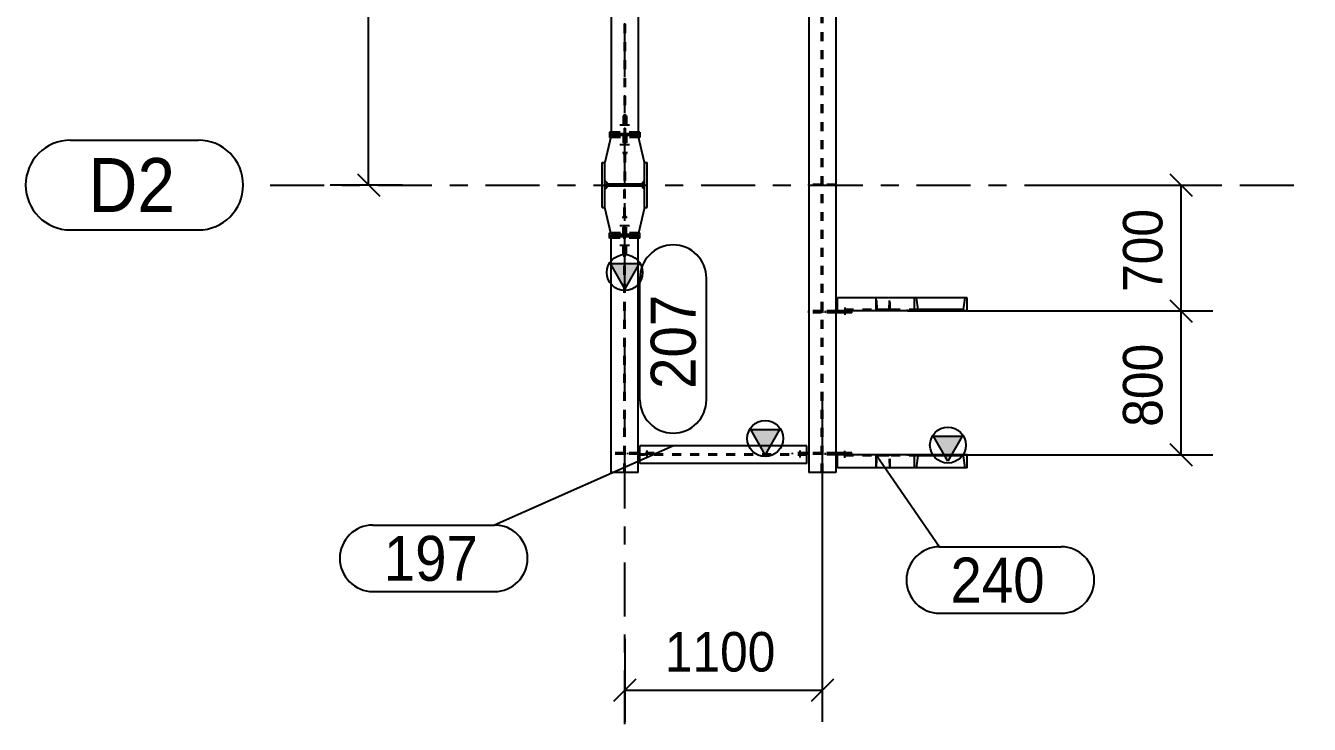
# Model space of a CAD drawing. Header units: millimetres. Extents: x 0 to 594, y 0 to 420.
# Drawn here: x 37 to 108.5, y 54.2 to 93 of the extents above; entities that cross this region are included whole.
import ezdxf

# ---------------------------------------------------------------- set-up
doc = ezdxf.new("R2010")
doc.units = ezdxf.units.MM
doc.header["$MEASUREMENT"] = 0
for name, pattern in [('XKITLINE00', [0]), ('XKITLINE02', [4, 2, -2]), ('XKITLINE03', [6, 3, -1, 1, -1]), ('XKITLINE04', [3, 0.5, -0.5, 0.5, -0.5, 0.5, -0.5])]:
    doc.linetypes.add(name, pattern=pattern)
for name, color, linetype in [('dimension', 7, 'Continuous'), ('grid', 7, 'Continuous'), ('mark', 7, 'Continuous'), ('part1', 7, 'Continuous')]:
    doc.layers.add(name, color=color, linetype=linetype)
doc.styles.add('STYLE_1', font='ARIAL.TTF', dxfattribs={"height": 0.2})

# ---------------------------------------------------------------- blocks, each defined once
blk = doc.blocks.new('*D1387')
at = {"layer": 'part1', "color": 0, "linetype": 'XKITLINE00'}
blk.add_line((109.072, 1208.125), (109.072, 1208.525), dxfattribs=at)
blk.add_line((109.072, 1208.125), (109.072, 1208.525), dxfattribs=at)
blk = doc.blocks.new('*D1388')
at = {"layer": 'part1', "color": 2, "linetype": 'XKITLINE04'}
for p, q in [((108.574, 1216.31), (107.854, 1216.31)), ((107.854, 1216.21), (107.854, 1216.31)), ((108.572, 1216.21), (107.854, 1216.21)), ((108.004, 1216.21), (108.004, 1216.31)), ((108.572, 1216.21), (108.572, 1216.31)), ((108.572, 1216.21), (108.572, 1216.31)), ((108.572, 1216.21), (108.572, 1216.31)), ((108.572, 1216.21), (108.574, 1216.21)), ((109.472, 1216.31), (108.574, 1216.31)), ((108.574, 1216.21), (108.581, 1216.21)), ((108.622, 1216.21), (108.581, 1216.21)), ((108.622, 1216.21), (108.622, 1216.31)), ((109.472, 1216.21), (109.472, 1216.31))]:
    blk.add_line(p, q, dxfattribs=at)
at = {"layer": 'part1', "color": 0, "linetype": 'XKITLINE00'}
for p, q in [((108.574, 1216.31), (108.572, 1216.31)), ((109.472, 1216.21), (108.572, 1216.21)), ((108.574, 1216.31), (108.581, 1216.31)), ((108.672, 1216.31), (108.581, 1216.31)), ((108.622, 1216.21), (108.622, 1216.31)), ((109.472, 1216.21), (109.472, 1216.31))]:
    blk.add_line(p, q, dxfattribs=at)
blk = doc.blocks.new('*D1389')
at = {"layer": 'part1', "color": 0, "linetype": 'XKITLINE00'}
blk.add_line((109.072, 1216.495), (109.072, 1216.095), dxfattribs=at)
blk.add_line((109.072, 1216.495), (109.072, 1216.095), dxfattribs=at)
blk = doc.blocks.new('*D1390')
at = {"layer": 'part1', "color": 0, "linetype": 'XKITLINE00'}
for p, q in [((111.572, 1216.31), (111.572, 1216.38)), ((112.572, 1216.31), (112.572, 1216.38))]:
    blk.add_line(p, q, dxfattribs=at)
blk = doc.blocks.new('*D1391')
at = {"layer": 'part1', "color": 0, "linetype": 'XKITLINE00'}
for p, q in [((113.739, 1216.31), (113.739, 1216.38)), ((114.739, 1216.31), (114.739, 1216.38))]:
    blk.add_line(p, q, dxfattribs=at)
blk = doc.blocks.new('*D1392')
at = {"layer": 'part1', "color": 0, "linetype": 'XKITLINE00'}
for p, q in [((111.572, 1208.31), (111.572, 1208.24)), ((112.572, 1208.31), (112.572, 1208.24))]:
    blk.add_line(p, q, dxfattribs=at)
blk = doc.blocks.new('*D1393')
at = {"layer": 'part1', "color": 0, "linetype": 'XKITLINE00'}
for p, q in [((113.739, 1208.31), (113.739, 1208.24)), ((114.739, 1208.31), (114.739, 1208.24))]:
    blk.add_line(p, q, dxfattribs=at)
blk = doc.blocks.new('*D1397')
at = {"layer": 'part1', "color": 0, "linetype": 'XKITLINE00'}
for p, q in [((108.572, 1256.26), (107.072, 1256.26)), ((107.072, 1256.26), (107.072, 1207.31)), ((108.572, 1256.26), (108.572, 1207.31)), ((107.822, 1253.26), (107.022, 1254.66)), ((107.022, 1254.66), (108.622, 1254.66)), ((108.622, 1254.66), (107.822, 1253.26)), ((108.572, 1207.31), (107.072, 1207.31))]:
    blk.add_line(p, q, dxfattribs=at)
at = {"layer": 'part1', "color": 2, "linetype": 'XKITLINE04'}
for p, q in [((107.789, 1207.31), (107.789, 1256.26)), ((107.854, 1207.31), (107.854, 1256.26))]:
    blk.add_line(p, q, dxfattribs=at)
at = {"layer": 'part1', "color": 0, "linetype": 'XKITLINE00'}
blk.add_circle((107.822, 1254.16), 1, dxfattribs=at)
at = {"layer": 'part1', "color": 0}
blk.add_solid([(107.022, 1254.66), (108.622, 1254.66), (107.022, 1254.66), (107.822, 1253.26)], dxfattribs=at)
blk = doc.blocks.new('*D1398')
at = {"layer": 'part1', "color": 0, "linetype": 'XKITLINE00'}
for p, q in [((97.572, 1254.34), (96.072, 1254.34)), ((96.072, 1254.34), (96.072, 1226.08)), ((96.072, 1254.25), (97.572, 1254.25)), ((97.572, 1254.34), (97.572, 1226.08)), ((96.822, 1251.34), (96.022, 1252.74)), ((96.022, 1252.74), (97.622, 1252.74)), ((97.622, 1252.74), (96.822, 1251.34)), ((96.072, 1226.17), (97.572, 1226.17)), ((96.854, 1226.08), (96.072, 1226.08)), ((96.854, 1226.08), (97.572, 1226.08))]:
    blk.add_line(p, q, dxfattribs=at)
at = {"layer": 'part1', "color": 2, "linetype": 'XKITLINE04'}
for p, q in [((96.072, 1254.26), (96.072, 1254.25)), ((96.789, 1254.26), (96.789, 1226.476)), ((96.789, 1254.26), (96.854, 1254.26)), ((96.789, 1254.24), (96.854, 1254.24)), ((96.789, 1253.94), (96.854, 1253.94)), ((96.854, 1254.26), (96.854, 1226.476)), ((97.572, 1254.25), (97.572, 1226.08)), ((96.072, 1226.48), (96.072, 1226.17)), ((96.789, 1226.48), (96.854, 1226.48)), ((96.789, 1226.476), (96.789, 1226.16)), ((96.789, 1226.18), (96.854, 1226.18)), ((96.789, 1226.16), (96.854, 1226.16)), ((96.854, 1226.476), (96.854, 1226.16))]:
    blk.add_line(p, q, dxfattribs=at)
at = {"layer": 'part1', "color": 0, "linetype": 'XKITLINE00'}
blk.add_circle((96.822, 1252.24), 1, dxfattribs=at)
at = {"layer": 'part1', "color": 0}
blk.add_solid([(96.022, 1252.74), (97.622, 1252.74), (96.022, 1252.74), (96.822, 1251.34)], dxfattribs=at)
blk = doc.blocks.new('*D1399')
at = {"layer": 'part1', "color": 2, "linetype": 'XKITLINE04'}
for p, q in [((96.729, 1227.16), (96.789, 1227.16)), ((96.729, 1227.16), (96.729, 1225.06)), ((96.789, 1227.16), (96.789, 1225.06)), ((96.729, 1225.06), (96.789, 1225.06))]:
    blk.add_line(p, q, dxfattribs=at)
blk = doc.blocks.new('*D1400')
at = {"layer": 'part1', "color": 2, "linetype": 'XKITLINE04'}
for p, q in [((96.854, 1227.16), (96.914, 1227.16)), ((96.854, 1227.16), (96.854, 1225.06)), ((96.914, 1227.16), (96.914, 1225.06)), ((96.854, 1225.06), (96.914, 1225.06))]:
    blk.add_line(p, q, dxfattribs=at)
blk = doc.blocks.new('*D1401')
at = {"layer": 'part1', "color": 0, "linetype": 'XKITLINE00'}
for p, q in [((95.972, 1226.26), (95.972, 1225.96)), ((96.072, 1226.26), (95.972, 1226.26)), ((96.048, 1225.96), (95.972, 1225.96)), ((97.672, 1226.26), (97.572, 1226.26)), ((97.672, 1225.96), (97.596, 1225.96)), ((97.672, 1226.26), (97.672, 1225.96))]:
    blk.add_line(p, q, dxfattribs=at)
at = {"layer": 'part1', "color": 2, "linetype": 'XKITLINE04'}
for p, q in [((97.596, 1225.96), (96.048, 1225.96)), ((97.572, 1226.26), (96.072, 1226.26))]:
    blk.add_line(p, q, dxfattribs=at)
blk = doc.blocks.new('*D1402')
at = {"layer": 'part1', "color": 0, "linetype": 'XKITLINE00'}
for p, q in [((96.072, 1226.06), (95.712, 1224.56)), ((97.572, 1226.06), (96.072, 1226.06)), ((97.932, 1224.56), (97.572, 1226.06)), ((95.712, 1223.555), (95.712, 1224.56)), ((97.932, 1223.555), (97.932, 1224.56)), ((95.912, 1223.355), (95.712, 1223.555)), ((97.732, 1223.355), (95.912, 1223.355)), ((97.932, 1223.555), (97.732, 1223.355))]:
    blk.add_line(p, q, dxfattribs=at)
blk = doc.blocks.new('*D1403')
at = {"layer": 'part1', "color": 2, "linetype": 'XKITLINE04'}
for p, q in [((96.792, 1226.06), (96.792, 1223.355)), ((96.792, 1226.06), (96.852, 1226.06)), ((96.852, 1226.06), (96.852, 1223.355)), ((96.792, 1225.76), (96.852, 1225.76)), ((96.792, 1223.555), (96.852, 1223.555)), ((96.792, 1223.355), (96.852, 1223.355))]:
    blk.add_line(p, q, dxfattribs=at)
blk = doc.blocks.new('*D1404')
at = {"layer": 'part1', "color": 0, "linetype": 'XKITLINE02'}
blk.add_line((96.547, 1226.66), (97.097, 1226.66), dxfattribs=at)
blk.add_line((96.547, 1226.66), (97.097, 1226.66), dxfattribs=at)
blk.add_line((96.547, 1226.66), (97.097, 1226.66), dxfattribs=at)
blk = doc.blocks.new('*D1405')
at = {"layer": 'part1', "color": 0, "linetype": 'XKITLINE02'}
blk.add_line((96.547, 1225.56), (97.097, 1225.56), dxfattribs=at)
blk.add_line((96.547, 1225.56), (97.097, 1225.56), dxfattribs=at)
blk.add_line((96.547, 1225.56), (97.097, 1225.56), dxfattribs=at)
blk = doc.blocks.new('*D1437')
at = {"layer": 'dimension', "color": 1, "linetype": 'XKITLINE00'}
for p, q in [((107.822, 1211.303), (107.822, 1193.445)), ((96.822, 1198.066), (96.822, 1193.445)), ((97.444, 1195.828), (96.199, 1194.583)), ((96.822, 1195.205), (107.822, 1195.205)), ((108.444, 1195.828), (107.199, 1194.583))]:
    blk.add_line(p, q, dxfattribs=at)
at = {"layer": 'dimension', "color": 1, "style": 'STYLE_1', "width": 0.9}
blk.add_text('1100', height=2.2, dxfattribs=at).set_placement((99.058, 1196.245))
blk = doc.blocks.new('*D1438')
at = {"layer": 'dimension', "color": 1, "linetype": 'XKITLINE00'}
for p, q in [((81.935, 1257.732), (83.179, 1256.488)), ((87.118, 1257.11), (80.417, 1257.11)), ((82.557, 1223.31), (82.557, 1257.11)), ((81.935, 1223.932), (83.179, 1222.688)), ((84.449, 1223.31), (80.417, 1223.31))]:
    blk.add_line(p, q, dxfattribs=at)
at = {"layer": 'dimension', "color": 1, "style": 'STYLE_1', "width": 0.9}
blk.add_text('3380', height=2.2, rotation=90.00021, dxfattribs=at).set_placement((81.517, 1236.947))
blk = doc.blocks.new('*D1439')
at = {"layer": 'dimension', "color": 1, "linetype": 'XKITLINE00'}
for p, q in [((127.184, 1216.932), (128.429, 1215.688)), ((112.572, 1216.31), (129.567, 1216.31)), ((127.807, 1208.31), (127.807, 1216.31)), ((127.184, 1208.932), (128.429, 1207.688)), ((113.572, 1208.31), (129.567, 1208.31))]:
    blk.add_line(p, q, dxfattribs=at)
at = {"layer": 'dimension', "color": 1, "style": 'STYLE_1', "width": 0.9}
blk.add_text('800', height=2.2, rotation=90.00021, dxfattribs=at).set_placement((126.767, 1209.862))
blk = doc.blocks.new('*D1440')
at = {"layer": 'dimension', "color": 1, "linetype": 'XKITLINE00'}
for p, q in [((127.184, 1223.932), (128.429, 1222.688)), ((121.898, 1223.31), (129.567, 1223.31)), ((127.807, 1216.31), (127.807, 1223.31)), ((127.184, 1216.932), (128.429, 1215.688)), ((112.572, 1216.31), (129.567, 1216.31))]:
    blk.add_line(p, q, dxfattribs=at)
at = {"layer": 'dimension', "color": 1, "style": 'STYLE_1', "width": 0.9}
blk.add_text('700', height=2.2, rotation=90.00021, dxfattribs=at).set_placement((126.767, 1217.362))
blk = doc.blocks.new('*D1443')
at = {"layer": 'grid', "color": 4, "linetype": 'XKITLINE00'}
for p, q in [((93.375, 1279.638), (100.269, 1279.638)), ((93.375, 1274.638), (100.269, 1274.638))]:
    blk.add_line(p, q, dxfattribs=at)
at = {"layer": 'grid', "color": 4, "linetype": 'XKITLINE03'}
blk.add_line((96.822, 1193.31), (96.822, 1273.638), dxfattribs=at)
at = {"layer": 'grid', "color": 4, "linetype": 'XKITLINE00'}
for centre, start, end in [((93.375, 1277.138), 90, -90), ((100.269, 1277.138), -90, 90)]:
    blk.add_arc(centre, 2.5, start, end, dxfattribs=at)
at = {"layer": 'grid', "color": 4, "style": 'STYLE_1', "width": 0.9}
blk.add_text('S1', height=3, dxfattribs=at).set_placement((94.375, 1275.638))
blk = doc.blocks.new('*D1444')
at = {"layer": 'grid', "color": 4, "linetype": 'XKITLINE00'}
for p, q in [((65.964, 1225.81), (73.078, 1225.81)), ((65.964, 1220.81), (73.078, 1220.81))]:
    blk.add_line(p, q, dxfattribs=at)
at = {"layer": 'grid', "color": 4, "linetype": 'XKITLINE03'}
blk.add_line((77.078, 1223.31), (134.945, 1223.31), dxfattribs=at)
at = {"layer": 'grid', "color": 4, "linetype": 'XKITLINE00'}
for centre, start, end in [((65.964, 1223.31), 90, -90), ((73.078, 1223.31), -90, 90)]:
    blk.add_arc(centre, 2.5, start, end, dxfattribs=at)
at = {"layer": 'grid', "color": 4, "style": 'STYLE_1', "width": 0.9}
blk.add_text('D2', height=3, dxfattribs=at).set_placement((66.964, 1221.81))
blk = doc.blocks.new('*D1446')
at = {"layer": 'mark', "color": 1, "linetype": 'XKITLINE00'}
for p, q in [((97.672, 1211.364), (97.672, 1218.127)), ((101.372, 1211.364), (101.372, 1218.127))]:
    blk.add_line(p, q, dxfattribs=at)
for centre, start, end in [((99.522, 1218.127), 0, 180), ((99.522, 1211.364), 180, 0)]:
    blk.add_arc(centre, 1.85, start, end, dxfattribs=at)
at = {"layer": 'mark', "color": 1, "style": 'STYLE_1', "width": 0.9}
blk.add_text('207', height=2.5, rotation=90.00021, dxfattribs=at).set_placement((100.772, 1211.964))
blk = doc.blocks.new('*D1447')
at = {"layer": 'mark', "color": 1, "linetype": 'XKITLINE00'}
for p, q in [((99.536, 1208.805), (89.568, 1204.395)), ((82.805, 1204.395), (89.568, 1204.395)), ((89.568, 1204.395), (89.568, 1204.395)), ((82.805, 1200.695), (89.568, 1200.695))]:
    blk.add_line(p, q, dxfattribs=at)
for centre, start, end in [((82.805, 1202.545), 90, -90), ((89.568, 1202.545), -90, 90)]:
    blk.add_arc(centre, 1.85, start, end, dxfattribs=at)
at = {"layer": 'mark', "color": 1, "style": 'STYLE_1', "width": 0.9}
blk.add_text('197', height=2.5, dxfattribs=at).set_placement((83.405, 1201.295))
blk = doc.blocks.new('*D1448')
at = {"layer": 'mark', "color": 1, "linetype": 'XKITLINE00'}
for p, q in [((110.822, 1208.31), (114.36, 1203.186)), ((114.36, 1203.186), (121.123, 1203.186)), ((114.36, 1203.186), (114.36, 1203.186)), ((114.36, 1199.486), (121.123, 1199.486))]:
    blk.add_line(p, q, dxfattribs=at)
for centre, start, end in [((114.36, 1201.336), 90, -90), ((121.123, 1201.336), -90, 90)]:
    blk.add_arc(centre, 1.85, start, end, dxfattribs=at)
at = {"layer": 'mark', "color": 1, "style": 'STYLE_1', "width": 0.9}
blk.add_text('240', height=2.5, dxfattribs=at).set_placement((114.96, 1200.086))
blk = doc.blocks.new('*D1453')
at = {"layer": 'part1', "color": 0, "linetype": 'XKITLINE00'}
for p, q in [((95.572, 1224.56), (95.712, 1224.56)), ((95.572, 1222.06), (95.572, 1224.56)), ((95.712, 1223.355), (95.712, 1224.56)), ((97.932, 1223.355), (97.932, 1224.56)), ((97.932, 1224.56), (98.072, 1224.56)), ((98.072, 1222.06), (98.072, 1224.56)), ((95.712, 1223.355), (97.932, 1223.355)), ((95.712, 1222.06), (95.712, 1223.265)), ((95.712, 1223.265), (97.932, 1223.265)), ((97.932, 1222.06), (97.932, 1223.265)), ((95.572, 1222.06), (95.712, 1222.06)), ((97.932, 1222.06), (98.072, 1222.06))]:
    blk.add_line(p, q, dxfattribs=at)
blk = doc.blocks.new('*D1454')
at = {"layer": 'part1', "color": 0, "linetype": 'XKITLINE00'}
for p, q in [((97.572, 1220.54), (96.072, 1220.54)), ((96.072, 1207.31), (96.072, 1220.54)), ((96.072, 1220.45), (97.572, 1220.45)), ((97.572, 1207.31), (97.572, 1220.54)), ((96.822, 1217.54), (96.022, 1218.94)), ((96.022, 1218.94), (97.622, 1218.94)), ((97.622, 1218.94), (96.822, 1217.54)), ((97.572, 1207.31), (96.072, 1207.31))]:
    blk.add_line(p, q, dxfattribs=at)
at = {"layer": 'part1', "color": 2, "linetype": 'XKITLINE04'}
for p, q in [((96.072, 1220.45), (96.072, 1220.54)), ((96.789, 1207.31), (96.789, 1220.46)), ((96.789, 1220.46), (96.854, 1220.46)), ((96.789, 1220.44), (96.854, 1220.44)), ((96.854, 1207.31), (96.854, 1220.46)), ((96.789, 1220.14), (96.854, 1220.14)), ((97.572, 1207.31), (97.572, 1220.14))]:
    blk.add_line(p, q, dxfattribs=at)
at = {"layer": 'part1', "color": 0, "linetype": 'XKITLINE00'}
blk.add_circle((96.822, 1218.44), 1, dxfattribs=at)
at = {"layer": 'part1', "color": 0}
blk.add_solid([(96.022, 1218.94), (97.622, 1218.94), (96.022, 1218.94), (96.822, 1217.54)], dxfattribs=at)
blk = doc.blocks.new('*D1455')
at = {"layer": 'part1', "color": 2, "linetype": 'XKITLINE04'}
for p, q in [((97.572, 1208.418), (96.854, 1208.418)), ((96.854, 1208.338), (96.854, 1208.418)), ((97.572, 1208.338), (96.854, 1208.338)), ((97.004, 1208.338), (97.004, 1208.418)), ((97.572, 1208.338), (97.572, 1208.418)), ((98.472, 1208.418), (97.572, 1208.418)), ((97.572, 1208.338), (97.572, 1208.418)), ((97.572, 1208.338), (97.572, 1208.418)), ((97.572, 1208.338), (97.574, 1208.338)), ((97.574, 1208.338), (97.581, 1208.338)), ((97.622, 1208.338), (97.581, 1208.338)), ((97.622, 1208.338), (97.622, 1208.418)), ((98.472, 1208.338), (97.672, 1208.338)), ((98.472, 1208.338), (98.472, 1208.418))]:
    blk.add_line(p, q, dxfattribs=at)
at = {"layer": 'part1', "color": 0, "linetype": 'XKITLINE00'}
for p, q in [((97.572, 1208.418), (97.574, 1208.418)), ((97.672, 1208.338), (97.572, 1208.338)), ((97.574, 1208.418), (97.581, 1208.418)), ((97.672, 1208.418), (97.581, 1208.418)), ((97.622, 1208.338), (97.622, 1208.418))]:
    blk.add_line(p, q, dxfattribs=at)
blk = doc.blocks.new('*D1456')
at = {"layer": 'part1', "color": 0, "linetype": 'XKITLINE02'}
blk.add_line((98.072, 1208.15), (98.072, 1208.55), dxfattribs=at)
blk.add_line((98.072, 1208.15), (98.072, 1208.55), dxfattribs=at)
blk = doc.blocks.new('*D1457')
at = {"layer": 'part1', "color": 2, "linetype": 'XKITLINE04'}
for p, q in [((96.072, 1208.338), (96.072, 1208.418)), ((96.789, 1208.418), (96.072, 1208.418)), ((96.789, 1208.338), (96.072, 1208.338)), ((96.639, 1208.338), (96.639, 1208.418)), ((96.789, 1208.338), (96.789, 1208.418))]:
    blk.add_line(p, q, dxfattribs=at)
blk = doc.blocks.new('*D1458')
at = {"layer": 'part1', "color": 0, "linetype": 'XKITLINE00'}
for p, q in [((104.647, 1208.31), (103.847, 1209.71)), ((103.847, 1209.71), (105.447, 1209.71)), ((105.447, 1209.71), (104.647, 1208.31)), ((106.972, 1208.81), (97.672, 1208.81)), ((97.672, 1207.81), (97.672, 1208.81)), ((106.972, 1207.81), (106.972, 1208.81)), ((106.972, 1207.81), (97.672, 1207.81))]:
    blk.add_line(p, q, dxfattribs=at)
at = {"layer": 'part1', "color": 2, "linetype": 'XKITLINE04'}
for p, q in [((106.972, 1208.338), (97.672, 1208.338)), ((106.972, 1208.283), (97.672, 1208.283))]:
    blk.add_line(p, q, dxfattribs=at)
at = {"layer": 'part1', "color": 0, "linetype": 'XKITLINE00'}
blk.add_circle((104.647, 1209.21), 1, dxfattribs=at)
at = {"layer": 'part1', "color": 0}
blk.add_solid([(103.847, 1209.71), (105.447, 1209.71), (103.847, 1209.71), (104.647, 1208.31)], dxfattribs=at)
blk = doc.blocks.new('*D1459')
at = {"layer": 'part1', "color": 2, "linetype": 'XKITLINE04'}
for p, q in [((106.972, 1208.418), (106.172, 1208.418)), ((106.172, 1208.338), (106.172, 1208.418)), ((106.972, 1208.338), (106.172, 1208.338)), ((107.022, 1208.338), (107.022, 1208.418)), ((107.062, 1208.418), (107.069, 1208.418)), ((107.062, 1208.338), (107.069, 1208.338)), ((107.069, 1208.418), (107.072, 1208.418)), ((107.789, 1208.338), (107.069, 1208.338)), ((107.072, 1208.338), (107.072, 1208.418)), ((107.789, 1208.418), (107.072, 1208.418)), ((107.072, 1208.338), (107.072, 1208.418)), ((107.072, 1208.338), (107.072, 1208.418)), ((107.639, 1208.338), (107.639, 1208.418)), ((107.789, 1208.338), (107.789, 1208.418))]:
    blk.add_line(p, q, dxfattribs=at)
at = {"layer": 'part1', "color": 0, "linetype": 'XKITLINE00'}
for p, q in [((107.072, 1208.418), (106.972, 1208.418)), ((107.062, 1208.338), (106.972, 1208.338)), ((107.022, 1208.338), (107.022, 1208.418)), ((107.062, 1208.338), (107.069, 1208.338)), ((107.072, 1208.338), (107.069, 1208.338))]:
    blk.add_line(p, q, dxfattribs=at)
blk = doc.blocks.new('*D1460')
at = {"layer": 'part1', "color": 0, "linetype": 'XKITLINE02'}
blk.add_line((106.572, 1208.55), (106.572, 1208.15), dxfattribs=at)
blk.add_line((106.572, 1208.55), (106.572, 1208.15), dxfattribs=at)
blk = doc.blocks.new('*D1461')
at = {"layer": 'part1', "color": 0, "linetype": 'XKITLINE00'}
for p, q in [((95.912, 1223.265), (95.712, 1223.065)), ((95.712, 1222.06), (95.712, 1223.065)), ((97.732, 1223.265), (95.912, 1223.265)), ((97.932, 1223.065), (97.732, 1223.265)), ((97.932, 1222.06), (97.932, 1223.065)), ((96.072, 1220.56), (95.712, 1222.06)), ((97.932, 1222.06), (97.572, 1220.56)), ((97.572, 1220.56), (96.072, 1220.56))]:
    blk.add_line(p, q, dxfattribs=at)
blk = doc.blocks.new('*D1462')
at = {"layer": 'part1', "color": 2, "linetype": 'XKITLINE04'}
for p, q in [((96.854, 1219.46), (96.854, 1221.56)), ((96.854, 1221.56), (96.914, 1221.56)), ((96.914, 1219.46), (96.914, 1221.56)), ((96.854, 1219.46), (96.914, 1219.46))]:
    blk.add_line(p, q, dxfattribs=at)
blk = doc.blocks.new('*D1463')
at = {"layer": 'part1', "color": 2, "linetype": 'XKITLINE04'}
for p, q in [((96.729, 1219.46), (96.729, 1221.56)), ((96.729, 1221.56), (96.789, 1221.56)), ((96.789, 1219.46), (96.789, 1221.56)), ((96.729, 1219.46), (96.789, 1219.46))]:
    blk.add_line(p, q, dxfattribs=at)
blk = doc.blocks.new('*D1464')
at = {"layer": 'part1', "color": 0, "linetype": 'XKITLINE02'}
blk.add_line((96.547, 1219.96), (97.097, 1219.96), dxfattribs=at)
blk.add_line((96.547, 1219.96), (97.097, 1219.96), dxfattribs=at)
blk.add_line((96.547, 1219.96), (97.097, 1219.96), dxfattribs=at)
blk = doc.blocks.new('*D1465')
at = {"layer": 'part1', "color": 0, "linetype": 'XKITLINE00'}
for p, q in [((95.972, 1220.36), (95.972, 1220.66)), ((96.048, 1220.66), (95.972, 1220.66)), ((96.072, 1220.36), (95.972, 1220.36)), ((97.672, 1220.36), (97.572, 1220.36)), ((97.672, 1220.66), (97.596, 1220.66)), ((97.672, 1220.36), (97.672, 1220.66))]:
    blk.add_line(p, q, dxfattribs=at)
at = {"layer": 'part1', "color": 2, "linetype": 'XKITLINE04'}
for p, q in [((97.596, 1220.66), (96.048, 1220.66)), ((97.572, 1220.36), (96.072, 1220.36))]:
    blk.add_line(p, q, dxfattribs=at)
blk = doc.blocks.new('*D1466')
at = {"layer": 'part1', "color": 2, "linetype": 'XKITLINE04'}
for p, q in [((96.792, 1220.56), (96.792, 1223.265)), ((96.792, 1223.265), (96.852, 1223.265)), ((96.792, 1223.065), (96.852, 1223.065)), ((96.852, 1220.56), (96.852, 1223.265)), ((96.792, 1220.86), (96.852, 1220.86)), ((96.792, 1220.56), (96.852, 1220.56))]:
    blk.add_line(p, q, dxfattribs=at)
blk = doc.blocks.new('*D1467')
at = {"layer": 'part1', "color": 0, "linetype": 'XKITLINE02'}
blk.add_line((96.547, 1221.06), (97.097, 1221.06), dxfattribs=at)
blk.add_line((96.547, 1221.06), (97.097, 1221.06), dxfattribs=at)
blk.add_line((96.547, 1221.06), (97.097, 1221.06), dxfattribs=at)
blk = doc.blocks.new('*D1468')
at = {"layer": 'part1', "color": 2, "linetype": 'XKITLINE04'}
for p, q in [((107.789, 1216.31), (107.072, 1216.31)), ((107.072, 1216.21), (107.072, 1216.31)), ((107.789, 1216.21), (107.072, 1216.21)), ((107.589, 1216.21), (107.589, 1216.31)), ((107.789, 1216.21), (107.789, 1216.31))]:
    blk.add_line(p, q, dxfattribs=at)
blk = doc.blocks.new('*D1469')
at = {"layer": 'part1', "color": 2, "linetype": 'XKITLINE04'}
for p, q in [((107.789, 1223.34), (107.072, 1223.34)), ((107.072, 1223.28), (107.072, 1223.34)), ((107.789, 1223.28), (107.072, 1223.28)), ((107.589, 1223.28), (107.589, 1223.34)), ((107.789, 1223.28), (107.789, 1223.34))]:
    blk.add_line(p, q, dxfattribs=at)
blk = doc.blocks.new('*D1470')
at = {"layer": 'part1', "color": 2, "linetype": 'XKITLINE04'}
for p, q in [((108.572, 1223.34), (107.854, 1223.34)), ((107.854, 1223.28), (107.854, 1223.34)), ((108.572, 1223.28), (107.854, 1223.28)), ((108.054, 1223.28), (108.054, 1223.34)), ((108.572, 1223.28), (108.572, 1223.34))]:
    blk.add_line(p, q, dxfattribs=at)
blk = doc.blocks.new('*D1471')
at = {"layer": 'part1', "color": 0, "linetype": 'XKITLINE00'}
for p, q in [((110.822, 1216.31), (110.822, 1217.04)), ((115.891, 1217.04), (110.822, 1217.04)), ((112.961, 1216.31), (112.961, 1217.04)), ((113.166, 1216.38), (113.069, 1217.04)), ((115.686, 1216.38), (115.783, 1217.04)), ((115.891, 1216.31), (115.891, 1217.04)), ((115.891, 1216.31), (110.822, 1216.31)), ((115.686, 1216.38), (113.166, 1216.38))]:
    blk.add_line(p, q, dxfattribs=at)
at = {"layer": 'part1', "color": 2, "linetype": 'XKITLINE04'}
for p, q in [((110.877, 1216.38), (110.851, 1217.04)), ((111.556, 1216.38), (111.582, 1217.04)), ((111.611, 1216.31), (111.611, 1217.04)), ((112.961, 1216.31), (110.822, 1216.31)), ((113.166, 1216.38), (110.877, 1216.38))]:
    blk.add_line(p, q, dxfattribs=at)
blk = doc.blocks.new('*D1472')
at = {"layer": 'part1', "color": 0, "linetype": 'XKITLINE00'}
for p, q in [((114.821, 1207.945), (114.021, 1209.345)), ((114.021, 1209.345), (115.621, 1209.345)), ((115.621, 1209.345), (114.821, 1207.945)), ((110.822, 1207.58), (110.822, 1208.31)), ((115.891, 1208.31), (110.822, 1208.31)), ((112.961, 1207.58), (112.961, 1208.31)), ((113.069, 1207.58), (113.166, 1208.24)), ((115.686, 1208.24), (113.166, 1208.24)), ((115.783, 1207.58), (115.686, 1208.24)), ((115.891, 1207.58), (115.891, 1208.31)), ((115.783, 1207.58), (110.822, 1207.58)), ((115.891, 1207.58), (115.783, 1207.58))]:
    blk.add_line(p, q, dxfattribs=at)
at = {"layer": 'part1', "color": 2, "linetype": 'XKITLINE04'}
for p, q in [((110.851, 1207.58), (110.877, 1208.24)), ((113.166, 1208.24), (110.877, 1208.24)), ((111.582, 1207.58), (111.556, 1208.24)), ((111.611, 1207.58), (111.611, 1208.31))]:
    blk.add_line(p, q, dxfattribs=at)
at = {"layer": 'part1', "color": 0, "linetype": 'XKITLINE00'}
blk.add_circle((114.821, 1208.845), 1, dxfattribs=at)
at = {"layer": 'part1', "color": 0}
blk.add_solid([(114.021, 1209.345), (115.621, 1209.345), (114.021, 1209.345), (114.821, 1207.945)], dxfattribs=at)
blk = doc.blocks.new('*D1473')
at = {"layer": 'part1', "color": 0, "linetype": 'XKITLINE00'}
for p, q in [((108.672, 1207.58), (108.672, 1208.31)), ((110.822, 1208.31), (108.672, 1208.31)), ((110.822, 1207.58), (110.822, 1208.31)), ((110.822, 1207.58), (108.672, 1207.58))]:
    blk.add_line(p, q, dxfattribs=at)
at = {"layer": 'part1', "color": 2, "linetype": 'XKITLINE04'}
for p, q in [((111.556, 1208.24), (108.672, 1208.24)), ((111.611, 1208.31), (110.822, 1208.31)), ((110.851, 1207.58), (110.877, 1208.24)), ((111.582, 1207.58), (111.556, 1208.24)), ((111.611, 1207.58), (111.611, 1208.31)), ((111.611, 1207.58), (108.672, 1207.58)), ((111.582, 1207.58), (111.611, 1207.58))]:
    blk.add_line(p, q, dxfattribs=at)
blk = doc.blocks.new('*D1474')
at = {"layer": 'part1', "color": 0, "linetype": 'XKITLINE00'}
for p, q in [((108.672, 1216.31), (108.672, 1217.04)), ((110.822, 1217.04), (108.672, 1217.04)), ((110.822, 1216.31), (110.822, 1217.04)), ((110.822, 1216.31), (108.672, 1216.31))]:
    blk.add_line(p, q, dxfattribs=at)
at = {"layer": 'part1', "color": 2, "linetype": 'XKITLINE04'}
for p, q in [((111.611, 1217.04), (108.672, 1217.04)), ((110.877, 1216.38), (110.851, 1217.04)), ((111.556, 1216.38), (111.582, 1217.04)), ((111.611, 1216.31), (111.611, 1217.04)), ((111.556, 1216.38), (108.672, 1216.38)), ((111.611, 1216.31), (110.822, 1216.31))]:
    blk.add_line(p, q, dxfattribs=at)
blk = doc.blocks.new('*D1475')
at = {"layer": 'part1', "color": 2, "linetype": 'XKITLINE04'}
for p, q in [((108.574, 1208.41), (107.854, 1208.41)), ((107.854, 1208.31), (107.854, 1208.41)), ((108.572, 1208.31), (107.854, 1208.31)), ((108.004, 1208.31), (108.004, 1208.41)), ((108.572, 1208.31), (108.572, 1208.41)), ((108.572, 1208.31), (108.572, 1208.41)), ((108.572, 1208.31), (108.572, 1208.41)), ((108.572, 1208.31), (108.574, 1208.31)), ((108.574, 1208.41), (108.581, 1208.41)), ((108.574, 1208.31), (108.581, 1208.31)), ((108.622, 1208.31), (108.581, 1208.31)), ((108.622, 1208.31), (108.622, 1208.41)), ((109.472, 1208.31), (108.672, 1208.31)), ((109.472, 1208.31), (109.472, 1208.41))]:
    blk.add_line(p, q, dxfattribs=at)
at = {"layer": 'part1', "color": 0, "linetype": 'XKITLINE00'}
for p, q in [((108.574, 1208.41), (108.572, 1208.41)), ((108.672, 1208.31), (108.572, 1208.31)), ((108.574, 1208.41), (108.581, 1208.41)), ((109.472, 1208.41), (108.581, 1208.41)), ((108.622, 1208.31), (108.622, 1208.41)), ((109.472, 1208.31), (109.472, 1208.41))]:
    blk.add_line(p, q, dxfattribs=at)

msp = doc.modelspace()

# ---------------------------------------------------------------- block references
at = {"layer": 'dimension'}
for name in ['*D1438', '*D1440', '*D1439', '*D1437']:
    msp.add_blockref(name, (-26.435, -1139.151), dxfattribs=at)
at = {"layer": 'grid'}
for name in ['*D1443', '*D1444']:
    msp.add_blockref(name, (-26.435, -1139.151), dxfattribs=at)
at = {"layer": 'mark'}
for name in ['*D1446', '*D1447', '*D1448']:
    msp.add_blockref(name, (-26.435, -1139.151), dxfattribs=at)
at = {"layer": 'part1'}
for name in ['*D1397', '*D1398', '*D1399', '*D1400', '*D1404', '*D1402', '*D1401', '*D1403', '*D1405', '*D1453', '*D1461', '*D1466', '*D1469', '*D1470', '*D1463', '*D1462', '*D1465', '*D1467', '*D1454', '*D1464', '*D1474', '*D1389', '*D1471', '*D1390', '*D1391', '*D1468', '*D1388', '*D1458', '*D1472', '*D1456', '*D1460', '*D1387', '*D1457', '*D1455', '*D1459', '*D1475', '*D1473', '*D1392', '*D1393']:
    msp.add_blockref(name, (-26.435, -1139.151), dxfattribs=at)

doc.saveas('drawing.dxf')
